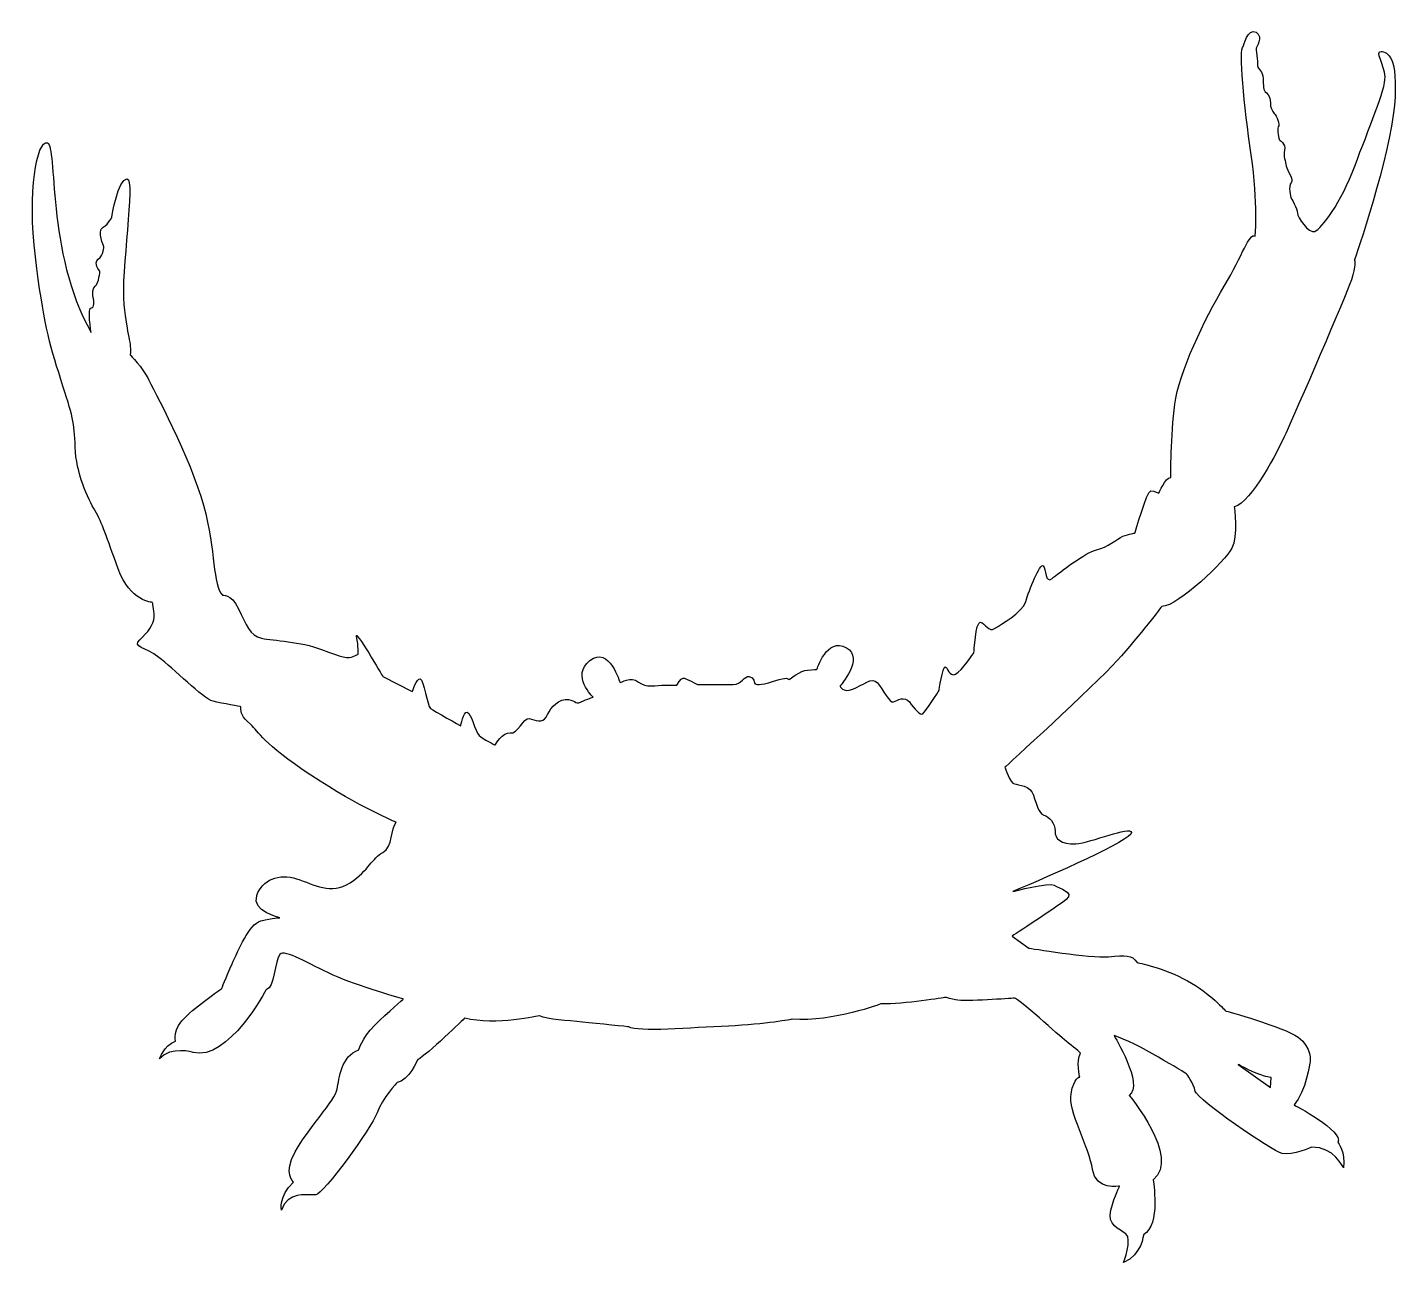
# Model space of a CAD drawing. Header units: centimetres. Extents: x -7.6 to 7.6, y -6.9 to 6.9.
# Drawn here: x 5.779 to 7.598, y -6.892 to -5.253 of the extents above; entities that cross this region are included whole.
import ezdxf

# ---------------------------------------------------------------- set-up
doc = ezdxf.new("R2010")
doc.units = ezdxf.units.CM
doc.header["$MEASUREMENT"] = 0
doc.layers.add('Layer 1', color=7, linetype='Continuous')

msp = doc.modelspace()

# ---------------------------------------------------------------- linework, layer by layer
at = {"layer": 'Layer 1'}
for points, knots in [([(7.57469, -5.28458), (7.56625, -5.28352), (7.5789, -5.30252), (7.57996, -5.31839), (7.57996, -5.31839), (7.58104, -5.33421), (7.55779, -5.38816), (7.5398, -5.43676), (7.5398, -5.43676), (7.52183, -5.48539), (7.4954, -5.52026), (7.48696, -5.52344), (7.48696, -5.52344), (7.47852, -5.52662), (7.4637, -5.50444), (7.4637, -5.49912), (7.4637, -5.49912), (7.4637, -5.49383), (7.45526, -5.47904), (7.45526, -5.47904), (7.45526, -5.47904), (7.45526, -5.47904), (7.45105, -5.46319), (7.45526, -5.45891), (7.45526, -5.45891), (7.45949, -5.45473), (7.44997, -5.44309), (7.44891, -5.43674), (7.44891, -5.43674), (7.44788, -5.43039), (7.4447, -5.42404), (7.44679, -5.41557), (7.44679, -5.41557), (7.44891, -5.40713), (7.43943, -5.40184), (7.43943, -5.40184), (7.43943, -5.40184), (7.43943, -5.40184), (7.43625, -5.38811), (7.43835, -5.38493), (7.43835, -5.38493), (7.44047, -5.38175), (7.43626, -5.37011), (7.43308, -5.36694), (7.43308, -5.36694), (7.4299, -5.36377), (7.42781, -5.3585), (7.42781, -5.35321), (7.42781, -5.35321), (7.42781, -5.34792), (7.42673, -5.3426), (7.42249, -5.33945), (7.42249, -5.33945), (7.41828, -5.33627), (7.41828, -5.32995), (7.41828, -5.3204), (7.41828, -5.3204), (7.41828, -5.31085), (7.41087, -5.30878), (7.41087, -5.30349), (7.41087, -5.30349), (7.41087, -5.2982), (7.40878, -5.28023), (7.40878, -5.28023), (7.40878, -5.28023), (7.40878, -5.28023), (7.41931, -5.26541), (7.40878, -5.25906), (7.40878, -5.25906), (7.39822, -5.25276), (7.39185, -5.27814), (7.39185, -5.27814), (7.39185, -5.27814), (7.38553, -5.28129), (7.39293, -5.35635), (7.40241, -5.42186), (7.40241, -5.42186), (7.41191, -5.48742), (7.40768, -5.5297), (7.40768, -5.5297), (7.40768, -5.5297), (7.39924, -5.52544), (7.39183, -5.55399), (7.36648, -5.5963), (7.36648, -5.5963), (7.34108, -5.63858), (7.30626, -5.7115), (7.30092, -5.75272), (7.30092, -5.75272), (7.29565, -5.79397), (7.29565, -5.84998), (7.29565, -5.84998), (7.29565, -5.84998), (7.28827, -5.84998), (7.2798, -5.87109), (7.2798, -5.87109), (7.2798, -5.87109), (7.2798, -5.87109), (7.27448, -5.86791), (7.26922, -5.86791), (7.26922, -5.86791), (7.26396, -5.86791), (7.24805, -5.92395), (7.24805, -5.92395), (7.24805, -5.92395), (7.24805, -5.92395), (7.24069, -5.92503), (7.23217, -5.92818), (7.23217, -5.92818), (7.22376, -5.93136), (7.21209, -5.94294), (7.1973, -5.94612), (7.1973, -5.94612), (7.18254, -5.9493), (7.14766, -5.97681), (7.13814, -5.98417), (7.13814, -5.98417), (7.12864, -5.99158), (7.13073, -5.9715), (7.12652, -5.96726), (7.12652, -5.96726), (7.12229, -5.96305), (7.10747, -6.00004), (7.10326, -6.01483), (7.10326, -6.01483), (7.09903, -6.02965), (7.06947, -6.04547), (7.06204, -6.05073), (7.06204, -6.05073), (7.05466, -6.056), (7.04934, -6.04337), (7.04302, -6.04229), (7.04302, -6.04229), (7.03667, -6.04126), (7.03458, -6.08245), (7.03458, -6.08245), (7.03458, -6.08245), (7.03458, -6.08245), (7.0187, -6.10679), (7.01026, -6.11103), (7.01026, -6.11103), (7.00179, -6.11526), (6.9997, -6.10153), (6.9965, -6.10153), (6.9965, -6.10153), (6.9933, -6.10153), (6.98806, -6.13325), (6.98806, -6.13325), (6.98806, -6.13325), (6.98806, -6.13325), (6.97007, -6.16069), (6.96689, -6.16386), (6.96689, -6.16386), (6.96374, -6.16704), (6.95527, -6.1565), (6.94892, -6.14804), (6.94892, -6.14804), (6.94257, -6.13955), (6.93304, -6.14587), (6.92775, -6.14804), (6.92775, -6.14804), (6.92248, -6.15013), (6.91402, -6.13108), (6.90664, -6.12264), (6.90664, -6.12264), (6.89923, -6.11417), (6.88759, -6.12579), (6.87388, -6.13108), (6.87388, -6.13108), (6.8601, -6.1364), (6.85692, -6.12687), (6.85692, -6.12687), (6.85692, -6.12687), (6.85692, -6.12687), (6.8897, -6.08988), (6.86536, -6.07612), (6.86536, -6.07612), (6.83946, -6.06146), (6.82625, -6.10467), (6.82625, -6.10467), (6.82625, -6.10467), (6.82625, -6.10467), (6.82202, -6.10568), (6.81358, -6.10568), (6.81358, -6.10568), (6.80514, -6.10568), (6.78929, -6.11841), (6.78929, -6.11841), (6.78929, -6.11841), (6.78611, -6.11415), (6.77662, -6.11841), (6.7618, -6.12262), (6.7618, -6.12262), (6.74698, -6.12685), (6.74381, -6.12368), (6.74381, -6.12368), (6.74381, -6.12368), (6.74381, -6.12368), (6.74278, -6.11524), (6.73643, -6.11415), (6.73643, -6.11415), (6.73011, -6.11312), (6.7259, -6.12476), (6.71529, -6.12476), (6.71529, -6.12476), (6.70473, -6.12476), (6.66774, -6.12476), (6.66774, -6.12476), (6.66774, -6.12476), (6.66774, -6.12476), (6.65186, -6.11627), (6.64869, -6.11627), (6.64869, -6.11627), (6.64552, -6.11627), (6.64025, -6.12577), (6.64025, -6.12577), (6.64025, -6.12577), (6.64025, -6.12577), (6.63496, -6.12577), (6.6244, -6.12577), (6.6244, -6.12577), (6.61382, -6.12577), (6.599, -6.13003), (6.58953, -6.12159), (6.58953, -6.12159), (6.57998, -6.11312), (6.56516, -6.12262), (6.56516, -6.12262), (6.56516, -6.12262), (6.56516, -6.12262), (6.5504, -6.07293), (6.525, -6.09304), (6.525, -6.09304), (6.49965, -6.11312), (6.52923, -6.14167), (6.52923, -6.14167), (6.52923, -6.14167), (6.52923, -6.14167), (6.52182, -6.14376), (6.51335, -6.14802), (6.51335, -6.14802), (6.50491, -6.1522), (6.50491, -6.14376), (6.49224, -6.14484), (6.49224, -6.14484), (6.47957, -6.14585), (6.47107, -6.15966), (6.46684, -6.1681), (6.46684, -6.1681), (6.46263, -6.17654), (6.45208, -6.17228), (6.44467, -6.17019), (6.44467, -6.17019), (6.43729, -6.1681), (6.42877, -6.19136), (6.4193, -6.18921), (6.4193, -6.18921), (6.4098, -6.18709), (6.39922, -6.20509), (6.39922, -6.20509), (6.39922, -6.20509), (6.39922, -6.20509), (6.38334, -6.19768), (6.37808, -6.19242), (6.37808, -6.19242), (6.37279, -6.18713), (6.36752, -6.16281), (6.36223, -6.16178), (6.36223, -6.16178), (6.35691, -6.1607), (6.35374, -6.17977), (6.35374, -6.17977), (6.35374, -6.17977), (6.35374, -6.17977), (6.31784, -6.15969), (6.31358, -6.15651), (6.31358, -6.15651), (6.30937, -6.15333), (6.30411, -6.11846), (6.29985, -6.11735), (6.29985, -6.11735), (6.29559, -6.11637), (6.28929, -6.13431), (6.28929, -6.13431), (6.28929, -6.13431), (6.28929, -6.13431), (6.25016, -6.1142), (6.25016, -6.1142), (6.25016, -6.1142), (6.25016, -6.1142), (6.21211, -6.04866), (6.21529, -6.06136), (6.21529, -6.06136), (6.21847, -6.07403), (6.21738, -6.08462), (6.21738, -6.08462), (6.21738, -6.08462), (6.21738, -6.08462), (6.21738, -6.08462), (6.21106, -6.0878), (6.21106, -6.0878), (6.20471, -6.09092), (6.19624, -6.08883), (6.16878, -6.0783), (6.16878, -6.0783), (6.14129, -6.06774), (6.10539, -6.06668), (6.08948, -6.06348), (6.08948, -6.06348), (6.07366, -6.0603), (6.0694, -6.04549), (6.05887, -6.02435), (6.05887, -6.02435), (6.04829, -6.00326), (6.0377, -6.00641), (6.0377, -6.00641), (6.0377, -6.00641), (6.02397, -5.99263), (6.02926, -5.94931), (6.01235, -5.88698), (6.01235, -5.88698), (5.99539, -5.82459), (5.94464, -5.73056), (5.93835, -5.71783), (5.93835, -5.71783), (5.932, -5.70516), (5.91509, -5.68722), (5.91509, -5.68722), (5.91509, -5.68722), (5.91718, -5.67132), (5.91086, -5.66288), (5.90665, -5.62057), (5.90665, -5.62057), (5.90242, -5.57829), (5.9225, -5.45354), (5.91086, -5.45354), (5.91086, -5.45354), (5.89922, -5.45354), (5.89078, -5.50434), (5.89078, -5.50434), (5.89078, -5.50434), (5.89078, -5.50434), (5.8876, -5.51278), (5.87916, -5.51807), (5.87916, -5.51807), (5.87072, -5.52336), (5.88022, -5.54342), (5.88022, -5.54342), (5.88022, -5.54342), (5.88022, -5.54342), (5.88022, -5.55504), (5.87281, -5.56033), (5.87281, -5.56033), (5.86543, -5.56562), (5.8749, -5.57623), (5.8749, -5.57623), (5.8749, -5.57623), (5.8749, -5.57623), (5.87387, -5.59208), (5.8686, -5.59631), (5.8686, -5.59631), (5.86333, -5.60052), (5.86646, -5.61322), (5.86646, -5.61322), (5.86646, -5.61322), (5.86646, -5.61322), (5.8686, -5.62592), (5.86334, -5.62484), (5.86334, -5.62484), (5.85802, -5.62378), (5.86334, -5.65762), (5.86334, -5.65762), (5.86334, -5.65762), (5.80307, -5.55189), (5.81892, -5.41023), (5.80521, -5.40603), (5.80521, -5.40603), (5.79143, -5.4018), (5.77878, -5.47159), (5.78933, -5.55719), (5.78933, -5.55719), (5.79986, -5.64281), (5.8073, -5.67027), (5.82312, -5.71994), (5.82312, -5.71994), (5.839, -5.76963), (5.84111, -5.77598), (5.84217, -5.80982), (5.84217, -5.80982), (5.8432, -5.84363), (5.85908, -5.87853), (5.8686, -5.89433), (5.8686, -5.89433), (5.87807, -5.91023), (5.88342, -5.92817), (5.89924, -5.97151), (5.89924, -5.97151), (5.91512, -6.01488), (5.94467, -6.01588), (5.94467, -6.01588), (5.94467, -6.01588), (5.94467, -6.01588), (5.94681, -6.02437), (5.94681, -6.03496), (5.94681, -6.03496), (5.94681, -6.04549), (5.93837, -6.0561), (5.92776, -6.06557), (5.92776, -6.06557), (5.9172, -6.0751), (5.93517, -6.0751), (5.95316, -6.08883), (5.95316, -6.08883), (5.97113, -6.10256), (6.01235, -6.14381), (6.02502, -6.14699), (6.02502, -6.14699), (6.03769, -6.15017), (6.06198, -6.15437), (6.06198, -6.15437), (6.06198, -6.15437), (6.06198, -6.16387), (6.06306, -6.16704), (6.07468, -6.17763), (6.07468, -6.17763), (6.0863, -6.18821), (6.08947, -6.20195), (6.15498, -6.24528), (6.15498, -6.24528), (6.22054, -6.28862), (6.26806, -6.30767), (6.26806, -6.30767), (6.26806, -6.30767), (6.26068, -6.31611), (6.26385, -6.34037), (6.25012, -6.34783), (6.25012, -6.34783), (6.23634, -6.35519), (6.23213, -6.37109), (6.20678, -6.38799), (6.20678, -6.38799), (6.18138, -6.4049), (6.15918, -6.39008), (6.13592, -6.38272), (6.13592, -6.38272), (6.11266, -6.37529), (6.09049, -6.38373), (6.08308, -6.40489), (6.08308, -6.40489), (6.0757, -6.42606), (6.11375, -6.4345), (6.11375, -6.4345), (6.11375, -6.4345), (6.11375, -6.4345), (6.10422, -6.4345), (6.08835, -6.43868), (6.08835, -6.43868), (6.0725, -6.44294), (6.0588, -6.47781), (6.0503, -6.4958), (6.0503, -6.4958), (6.04186, -6.51379), (6.03657, -6.5285), (6.03657, -6.5285), (6.03657, -6.5285), (6.03657, -6.5285), (6.01014, -6.54649), (5.99006, -6.56446), (5.99006, -6.56446), (5.96998, -6.58243), (5.97524, -6.59825), (5.97524, -6.59825), (5.97524, -6.59825), (5.95939, -6.6046), (5.95413, -6.62151), (5.95413, -6.62151), (5.95413, -6.62151), (5.96895, -6.6046), (5.9985, -6.61307), (5.9985, -6.61307), (5.9985, -6.61307), (6.04501, -6.62577), (6.09576, -6.52959), (6.09576, -6.52959), (6.09576, -6.52959), (6.10632, -6.52851), (6.10738, -6.49051), (6.11375, -6.48308), (6.11375, -6.48308), (6.12005, -6.47572), (6.15177, -6.49578), (6.18455, -6.5106), (6.18455, -6.5106), (6.21731, -6.52542), (6.2776, -6.5423), (6.2776, -6.5423), (6.2776, -6.5423), (6.2776, -6.5423), (6.25747, -6.55921), (6.23953, -6.57717), (6.23953, -6.57717), (6.22154, -6.59516), (6.21842, -6.60987), (6.21842, -6.60987), (6.21842, -6.60987), (6.19516, -6.6173), (6.19199, -6.64792), (6.18984, -6.66173), (6.18984, -6.66173), (6.18775, -6.67546), (6.14968, -6.71668), (6.13385, -6.74521), (6.13385, -6.74521), (6.11797, -6.77376), (6.13176, -6.7854), (6.13176, -6.7854), (6.13176, -6.7854), (6.11163, -6.8044), (6.11586, -6.82236), (6.11586, -6.82236), (6.11586, -6.82236), (6.12324, -6.7981), (6.15182, -6.80228), (6.15182, -6.80228), (6.15182, -6.80228), (6.15182, -6.80228), (6.15182, -6.80228), (6.16129, -6.80228), (6.16129, -6.80228), (6.17079, -6.80228), (6.23529, -6.71351), (6.2427, -6.69343), (6.2427, -6.69343), (6.25008, -6.67327), (6.26911, -6.65319), (6.26911, -6.65319), (6.26911, -6.65319), (6.28499, -6.6511), (6.2966, -6.62258), (6.2966, -6.62258), (6.2966, -6.62258), (6.30822, -6.61731), (6.35891, -6.56763), (6.35891, -6.56763), (6.35891, -6.56763), (6.40016, -6.57816), (6.45829, -6.56445), (6.45829, -6.56445), (6.45829, -6.56445), (6.46887, -6.56972), (6.49525, -6.5708), (6.51539, -6.57289), (6.51539, -6.57289), (6.53547, -6.57498), (6.57667, -6.57924), (6.57667, -6.57924), (6.57667, -6.57924), (6.58829, -6.5866), (6.65909, -6.58032), (6.70878, -6.57816), (6.70878, -6.57816), (6.75847, -6.57607), (6.79334, -6.56916), (6.79334, -6.56916), (6.79334, -6.56916), (6.84829, -6.57289), (6.91174, -6.54863), (6.91174, -6.54863), (6.91174, -6.54863), (6.94135, -6.54964), (6.9963, -6.54011), (6.9963, -6.54011), (6.9963, -6.54011), (6.9963, -6.54011), (6.9963, -6.54011), (7.01006, -6.54329), (7.01006, -6.54329), (7.02379, -6.54647), (7.08298, -6.5412), (7.08827, -6.5412), (7.08827, -6.5412), (7.09354, -6.5412), (7.14849, -6.59197), (7.15696, -6.59824), (7.15696, -6.59824), (7.1654, -6.60459), (7.17601, -6.61414), (7.17601, -6.61414), (7.17601, -6.61414), (7.16966, -6.62467), (7.17495, -6.64584), (7.17495, -6.64584), (7.17495, -6.64584), (7.17495, -6.64584), (7.16757, -6.64584), (7.16333, -6.66801), (7.16333, -6.66801), (7.15912, -6.69026), (7.18765, -6.73995), (7.19185, -6.7685), (7.19185, -6.7685), (7.19608, -6.79702), (7.22778, -6.79067), (7.22778, -6.79067), (7.22778, -6.79067), (7.22778, -6.79067), (7.22146, -6.80229), (7.21616, -6.82237), (7.21616, -6.82237), (7.21089, -6.84245), (7.22778, -6.84772), (7.23624, -6.85407), (7.23624, -6.85407), (7.24471, -6.86042), (7.23309, -6.89212), (7.23309, -6.89212), (7.23309, -6.89212), (7.25741, -6.88159), (7.2595, -6.85516), (7.2595, -6.85516), (7.2595, -6.85516), (7.28276, -6.84246), (7.2722, -6.78221), (7.2722, -6.78221), (7.2722, -6.78221), (7.30916, -6.75258), (7.2405, -6.67019), (7.2405, -6.67019), (7.2405, -6.67019), (7.26058, -6.65641), (7.22037, -6.59089), (7.22037, -6.59089), (7.22037, -6.59089), (7.24895, -6.59933), (7.3166, -6.64158), (7.3166, -6.64158), (7.3166, -6.64158), (7.3166, -6.64158), (7.32613, -6.65428), (7.32822, -6.66484), (7.32822, -6.66484), (7.33034, -6.67545), (7.42969, -6.74414), (7.44342, -6.74731), (7.44342, -6.74731), (7.45715, -6.75049), (7.48255, -6.73887), (7.48255, -6.73887), (7.48255, -6.73887), (7.5121, -6.73779), (7.5248, -6.76633), (7.5248, -6.76633), (7.5248, -6.76633), (7.52798, -6.74522), (7.51744, -6.73252), (7.51744, -6.73252), (7.51744, -6.73252), (7.52588, -6.7177), (7.45931, -6.68283), (7.45931, -6.68283), (7.45931, -6.68283), (7.47516, -6.66484), (7.48042, -6.62579), (7.48042, -6.62579), (7.48042, -6.62579), (7.48042, -6.62579), (7.4836, -6.60679), (7.46457, -6.59301), (7.46457, -6.59301), (7.44552, -6.57928), (7.36837, -6.55814), (7.36837, -6.55814), (7.36837, -6.55814), (7.36837, -6.55814), (7.34829, -6.53488), (7.31768, -6.51798), (7.31768, -6.51798), (7.28701, -6.50107), (7.25103, -6.49372), (7.25103, -6.49372), (7.25103, -6.49372), (7.24362, -6.48311), (7.23627, -6.48419), (7.21298, -6.48629), (7.21298, -6.48629), (7.18972, -6.48838), (7.10725, -6.47467), (7.10725, -6.47467), (7.10725, -6.47467), (7.10725, -6.47467), (7.08508, -6.45885), (7.08508, -6.45885), (7.08508, -6.45885), (7.08508, -6.45885), (7.1453, -6.41972), (7.15694, -6.41017), (7.15694, -6.41017), (7.16856, -6.40072), (7.14747, -6.39535), (7.14109, -6.39117), (7.14109, -6.39117), (7.13477, -6.38691), (7.08614, -6.39961), (7.08614, -6.39961), (7.08614, -6.39961), (7.13686, -6.37844), (7.24468, -6.33092), (7.24359, -6.3214), (7.24359, -6.3214), (7.24256, -6.31187), (7.18972, -6.33513), (7.16964, -6.33622), (7.16964, -6.33622), (7.14956, -6.33725), (7.14212, -6.32987), (7.14212, -6.31931), (7.14212, -6.31931), (7.14212, -6.3087), (7.13476, -6.30023), (7.12736, -6.29814), (7.12736, -6.29814), (7.11995, -6.29605), (7.11783, -6.28441), (7.11358, -6.27171), (7.11358, -6.27171), (7.10937, -6.25904), (7.0935, -6.25798), (7.08823, -6.25689), (7.08823, -6.25689), (7.08294, -6.25588), (7.07553, -6.23472), (7.07553, -6.23472), (7.07553, -6.23472), (7.07553, -6.23472), (7.19396, -6.1269), (7.22462, -6.09306), (7.22462, -6.09306), (7.25521, -6.05919), (7.28378, -6.02117), (7.28378, -6.02117), (7.28378, -6.02117), (7.30601, -6.02117), (7.36831, -5.95987), (7.37681, -5.94399), (7.37681, -5.94399), (7.38525, -5.92814), (7.37996, -5.88904), (7.37996, -5.88904), (7.37996, -5.88904), (7.40322, -5.88269), (7.43703, -5.81609), (7.44867, -5.79075), (7.44867, -5.79075), (7.46031, -5.76541), (7.52902, -5.60681), (7.53532, -5.58781), (7.53532, -5.58781), (7.54167, -5.56876), (7.53955, -5.56138), (7.53955, -5.56138), (7.53955, -5.56138), (7.53955, -5.56138), (7.58712, -5.42184), (7.59241, -5.35633), (7.59241, -5.35633), (7.59792, -5.2909), (7.58313, -5.28561), (7.57469, -5.28458)], [0, 0, 0, 0, 0.0051813, 0.0051813, 0.0051813, 0.0051813, 0.0103627, 0.0103627, 0.0103627, 0.0103627, 0.015544, 0.015544, 0.015544, 0.015544, 0.0207254, 0.0207254, 0.0207254, 0.0207254, 0.0259067, 0.0259067, 0.0259067, 0.0259067, 0.0310881, 0.0310881, 0.0310881, 0.0310881, 0.0362694, 0.0362694, 0.0362694, 0.0362694, 0.0414508, 0.0414508, 0.0414508, 0.0414508, 0.0466321, 0.0466321, 0.0466321, 0.0466321, 0.0518135, 0.0518135, 0.0518135, 0.0518135, 0.0569948, 0.0569948, 0.0569948, 0.0569948, 0.0621762, 0.0621762, 0.0621762, 0.0621762, 0.0673575, 0.0673575, 0.0673575, 0.0673575, 0.0725389, 0.0725389, 0.0725389, 0.0725389, 0.0777202, 0.0777202, 0.0777202, 0.0777202, 0.0829016, 0.0829016, 0.0829016, 0.0829016, 0.0880829, 0.0880829, 0.0880829, 0.0880829, 0.0932642, 0.0932642, 0.0932642, 0.0932642, 0.0984456, 0.0984456, 0.0984456, 0.0984456, 0.1036269, 0.1036269, 0.1036269, 0.1036269, 0.1088083, 0.1088083, 0.1088083, 0.1088083, 0.1139896, 0.1139896, 0.1139896, 0.1139896, 0.119171, 0.119171, 0.119171, 0.119171, 0.1243523, 0.1243523, 0.1243523, 0.1243523, 0.1295337, 0.1295337, 0.1295337, 0.1295337, 0.134715, 0.134715, 0.134715, 0.134715, 0.1398964, 0.1398964, 0.1398964, 0.1398964, 0.1450777, 0.1450777, 0.1450777, 0.1450777, 0.1502591, 0.1502591, 0.1502591, 0.1502591, 0.1554404, 0.1554404, 0.1554404, 0.1554404, 0.1606218, 0.1606218, 0.1606218, 0.1606218, 0.1658031, 0.1658031, 0.1658031, 0.1658031, 0.1709845, 0.1709845, 0.1709845, 0.1709845, 0.1761658, 0.1761658, 0.1761658, 0.1761658, 0.1813472, 0.1813472, 0.1813472, 0.1813472, 0.1865285, 0.1865285, 0.1865285, 0.1865285, 0.1917098, 0.1917098, 0.1917098, 0.1917098, 0.1968912, 0.1968912, 0.1968912, 0.1968912, 0.2020725, 0.2020725, 0.2020725, 0.2020725, 0.2072539, 0.2072539, 0.2072539, 0.2072539, 0.2124352, 0.2124352, 0.2124352, 0.2124352, 0.2176166, 0.2176166, 0.2176166, 0.2176166, 0.2227979, 0.2227979, 0.2227979, 0.2227979, 0.2279793, 0.2279793, 0.2279793, 0.2279793, 0.2331606, 0.2331606, 0.2331606, 0.2331606, 0.238342, 0.238342, 0.238342, 0.238342, 0.2435233, 0.2435233, 0.2435233, 0.2435233, 0.2487047, 0.2487047, 0.2487047, 0.2487047, 0.253886, 0.253886, 0.253886, 0.253886, 0.2590674, 0.2590674, 0.2590674, 0.2590674, 0.2642487, 0.2642487, 0.2642487, 0.2642487, 0.2694301, 0.2694301, 0.2694301, 0.2694301, 0.2746114, 0.2746114, 0.2746114, 0.2746114, 0.2797927, 0.2797927, 0.2797927, 0.2797927, 0.2849741, 0.2849741, 0.2849741, 0.2849741, 0.2901554, 0.2901554, 0.2901554, 0.2901554, 0.2953368, 0.2953368, 0.2953368, 0.2953368, 0.3005181, 0.3005181, 0.3005181, 0.3005181, 0.3056995, 0.3056995, 0.3056995, 0.3056995, 0.3108808, 0.3108808, 0.3108808, 0.3108808, 0.3160622, 0.3160622, 0.3160622, 0.3160622, 0.3212435, 0.3212435, 0.3212435, 0.3212435, 0.3264249, 0.3264249, 0.3264249, 0.3264249, 0.3316062, 0.3316062, 0.3316062, 0.3316062, 0.3367876, 0.3367876, 0.3367876, 0.3367876, 0.3419689, 0.3419689, 0.3419689, 0.3419689, 0.3471503, 0.3471503, 0.3471503, 0.3471503, 0.3523316, 0.3523316, 0.3523316, 0.3523316, 0.357513, 0.357513, 0.357513, 0.357513, 0.3626943, 0.3626943, 0.3626943, 0.3626943, 0.3678756, 0.3678756, 0.3678756, 0.3678756, 0.373057, 0.373057, 0.373057, 0.373057, 0.3782383, 0.3782383, 0.3782383, 0.3782383, 0.3834197, 0.3834197, 0.3834197, 0.3834197, 0.388601, 0.388601, 0.388601, 0.388601, 0.3937824, 0.3937824, 0.3937824, 0.3937824, 0.3989637, 0.3989637, 0.3989637, 0.3989637, 0.4041451, 0.4041451, 0.4041451, 0.4041451, 0.4093264, 0.4093264, 0.4093264, 0.4093264, 0.4145078, 0.4145078, 0.4145078, 0.4145078, 0.4196891, 0.4196891, 0.4196891, 0.4196891, 0.4248705, 0.4248705, 0.4248705, 0.4248705, 0.4300518, 0.4300518, 0.4300518, 0.4300518, 0.4352332, 0.4352332, 0.4352332, 0.4352332, 0.4404145, 0.4404145, 0.4404145, 0.4404145, 0.4455959, 0.4455959, 0.4455959, 0.4455959, 0.4507772, 0.4507772, 0.4507772, 0.4507772, 0.4559585, 0.4559585, 0.4559585, 0.4559585, 0.4611399, 0.4611399, 0.4611399, 0.4611399, 0.4663212, 0.4663212, 0.4663212, 0.4663212, 0.4715026, 0.4715026, 0.4715026, 0.4715026, 0.4766839, 0.4766839, 0.4766839, 0.4766839, 0.4818653, 0.4818653, 0.4818653, 0.4818653, 0.4870466, 0.4870466, 0.4870466, 0.4870466, 0.492228, 0.492228, 0.492228, 0.492228, 0.4974093, 0.4974093, 0.4974093, 0.4974093, 0.5025907, 0.5025907, 0.5025907, 0.5025907, 0.507772, 0.507772, 0.507772, 0.507772, 0.5129534, 0.5129534, 0.5129534, 0.5129534, 0.5181347, 0.5181347, 0.5181347, 0.5181347, 0.5233161, 0.5233161, 0.5233161, 0.5233161, 0.5284974, 0.5284974, 0.5284974, 0.5284974, 0.5336788, 0.5336788, 0.5336788, 0.5336788, 0.5388601, 0.5388601, 0.5388601, 0.5388601, 0.5440415, 0.5440415, 0.5440415, 0.5440415, 0.5492228, 0.5492228, 0.5492228, 0.5492228, 0.5544041, 0.5544041, 0.5544041, 0.5544041, 0.5595855, 0.5595855, 0.5595855, 0.5595855, 0.5647668, 0.5647668, 0.5647668, 0.5647668, 0.5699482, 0.5699482, 0.5699482, 0.5699482, 0.5751295, 0.5751295, 0.5751295, 0.5751295, 0.5803109, 0.5803109, 0.5803109, 0.5803109, 0.5854922, 0.5854922, 0.5854922, 0.5854922, 0.5906736, 0.5906736, 0.5906736, 0.5906736, 0.5958549, 0.5958549, 0.5958549, 0.5958549, 0.6010363, 0.6010363, 0.6010363, 0.6010363, 0.6062176, 0.6062176, 0.6062176, 0.6062176, 0.611399, 0.611399, 0.611399, 0.611399, 0.6165803, 0.6165803, 0.6165803, 0.6165803, 0.6217617, 0.6217617, 0.6217617, 0.6217617, 0.626943, 0.626943, 0.626943, 0.626943, 0.6321244, 0.6321244, 0.6321244, 0.6321244, 0.6373057, 0.6373057, 0.6373057, 0.6373057, 0.642487, 0.642487, 0.642487, 0.642487, 0.6476684, 0.6476684, 0.6476684, 0.6476684, 0.6528497, 0.6528497, 0.6528497, 0.6528497, 0.6580311, 0.6580311, 0.6580311, 0.6580311, 0.6632124, 0.6632124, 0.6632124, 0.6632124, 0.6683938, 0.6683938, 0.6683938, 0.6683938, 0.6735751, 0.6735751, 0.6735751, 0.6735751, 0.6787565, 0.6787565, 0.6787565, 0.6787565, 0.6839378, 0.6839378, 0.6839378, 0.6839378, 0.6891192, 0.6891192, 0.6891192, 0.6891192, 0.6943005, 0.6943005, 0.6943005, 0.6943005, 0.6994819, 0.6994819, 0.6994819, 0.6994819, 0.7046632, 0.7046632, 0.7046632, 0.7046632, 0.7098446, 0.7098446, 0.7098446, 0.7098446, 0.7150259, 0.7150259, 0.7150259, 0.7150259, 0.7202073, 0.7202073, 0.7202073, 0.7202073, 0.7253886, 0.7253886, 0.7253886, 0.7253886, 0.7305699, 0.7305699, 0.7305699, 0.7305699, 0.7357513, 0.7357513, 0.7357513, 0.7357513, 0.7409326, 0.7409326, 0.7409326, 0.7409326, 0.746114, 0.746114, 0.746114, 0.746114, 0.7512953, 0.7512953, 0.7512953, 0.7512953, 0.7564767, 0.7564767, 0.7564767, 0.7564767, 0.761658, 0.761658, 0.761658, 0.761658, 0.7668394, 0.7668394, 0.7668394, 0.7668394, 0.7720207, 0.7720207, 0.7720207, 0.7720207, 0.7772021, 0.7772021, 0.7772021, 0.7772021, 0.7823834, 0.7823834, 0.7823834, 0.7823834, 0.7875648, 0.7875648, 0.7875648, 0.7875648, 0.7927461, 0.7927461, 0.7927461, 0.7927461, 0.7979275, 0.7979275, 0.7979275, 0.7979275, 0.8031088, 0.8031088, 0.8031088, 0.8031088, 0.8082902, 0.8082902, 0.8082902, 0.8082902, 0.8134715, 0.8134715, 0.8134715, 0.8134715, 0.8186528, 0.8186528, 0.8186528, 0.8186528, 0.8238342, 0.8238342, 0.8238342, 0.8238342, 0.8290155, 0.8290155, 0.8290155, 0.8290155, 0.8341969, 0.8341969, 0.8341969, 0.8341969, 0.8393782, 0.8393782, 0.8393782, 0.8393782, 0.8445596, 0.8445596, 0.8445596, 0.8445596, 0.8497409, 0.8497409, 0.8497409, 0.8497409, 0.8549223, 0.8549223, 0.8549223, 0.8549223, 0.8601036, 0.8601036, 0.8601036, 0.8601036, 0.865285, 0.865285, 0.865285, 0.865285, 0.8704663, 0.8704663, 0.8704663, 0.8704663, 0.8756477, 0.8756477, 0.8756477, 0.8756477, 0.880829, 0.880829, 0.880829, 0.880829, 0.8860104, 0.8860104, 0.8860104, 0.8860104, 0.8911917, 0.8911917, 0.8911917, 0.8911917, 0.8963731, 0.8963731, 0.8963731, 0.8963731, 0.9015544, 0.9015544, 0.9015544, 0.9015544, 0.9067358, 0.9067358, 0.9067358, 0.9067358, 0.9119171, 0.9119171, 0.9119171, 0.9119171, 0.9170984, 0.9170984, 0.9170984, 0.9170984, 0.9222798, 0.9222798, 0.9222798, 0.9222798, 0.9274611, 0.9274611, 0.9274611, 0.9274611, 0.9326425, 0.9326425, 0.9326425, 0.9326425, 0.9378238, 0.9378238, 0.9378238, 0.9378238, 0.9430052, 0.9430052, 0.9430052, 0.9430052, 0.9481865, 0.9481865, 0.9481865, 0.9481865, 0.9533679, 0.9533679, 0.9533679, 0.9533679, 0.9585492, 0.9585492, 0.9585492, 0.9585492, 0.9637306, 0.9637306, 0.9637306, 0.9637306, 0.9689119, 0.9689119, 0.9689119, 0.9689119, 0.9740933, 0.9740933, 0.9740933, 0.9740933, 0.9792746, 0.9792746, 0.9792746, 0.9792746, 0.984456, 0.984456, 0.984456, 0.984456, 0.9896373, 0.9896373, 0.9896373, 0.9896373, 1, 1, 1, 1]), ([(7.42888, -6.64668), (7.42888, -6.64668), (7.42803, -6.6597), (7.42803, -6.6597), (7.42803, -6.6597), (7.42803, -6.6597), (7.38511, -6.62901), (7.38511, -6.62901), (7.38511, -6.62901), (7.38509, -6.629), (7.40996, -6.64371), (7.42888, -6.64668)], [0, 0, 0, 0, 0.25, 0.25, 0.25, 0.25, 0.5, 0.5, 0.5, 0.5, 1, 1, 1, 1])]:
    msp.add_open_spline(points, degree=3, knots=knots, dxfattribs=at)

doc.saveas('drawing.dxf')
